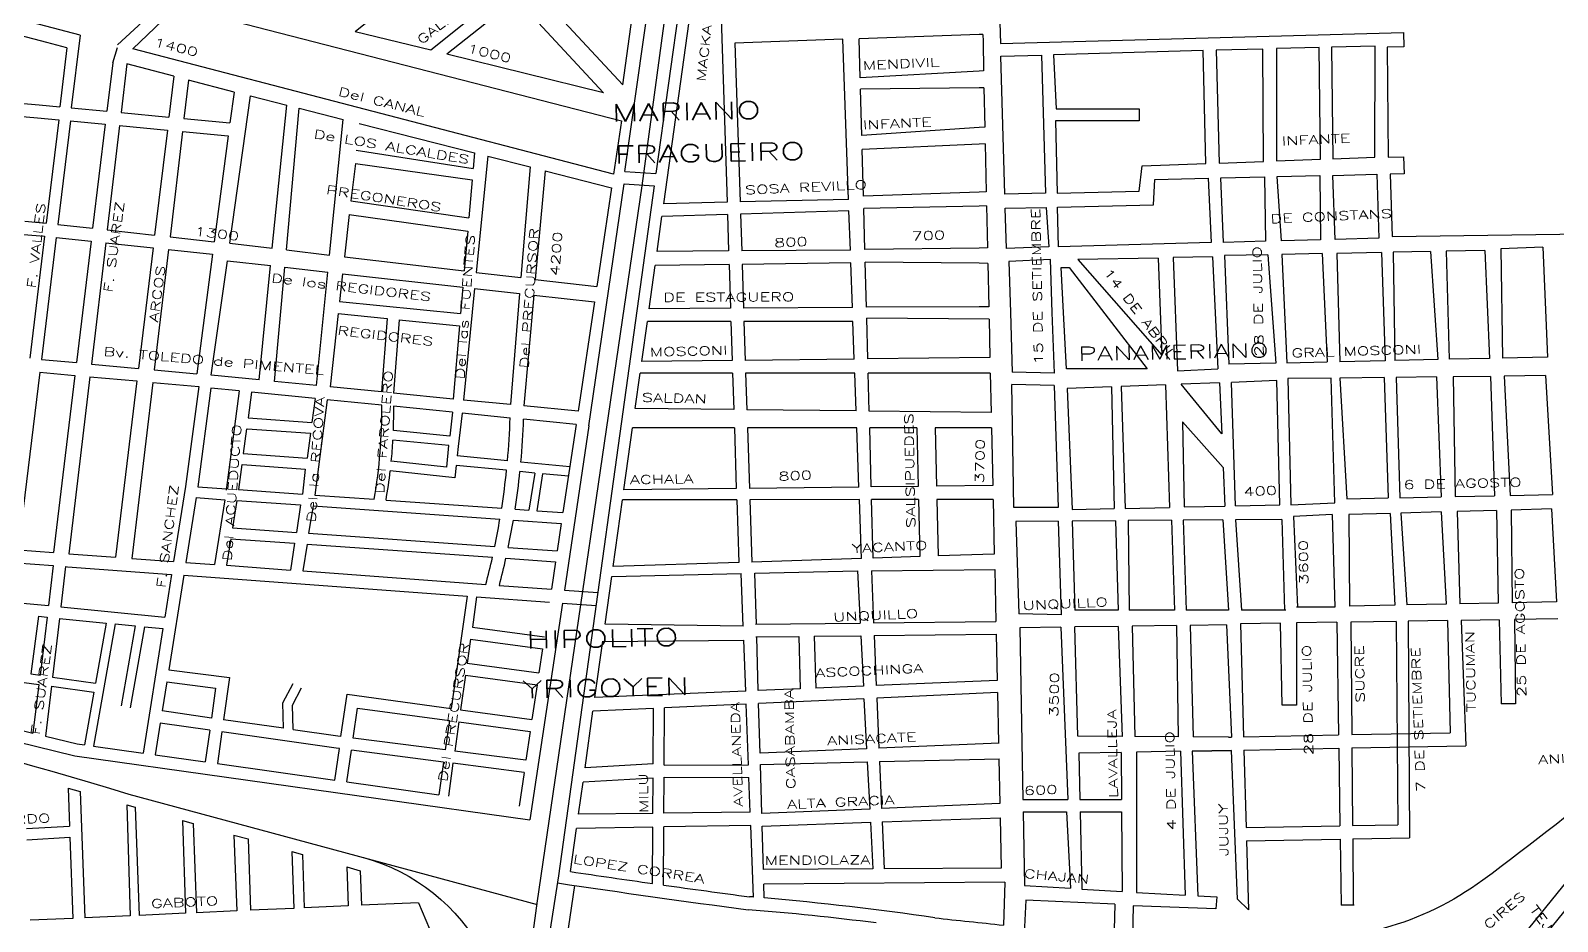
# Model space of a CAD drawing. Header units: millimetres. Extents: x 4375152 to 4409667, y 6523746 to 6549185.
# Drawn here: x 4386237 to 4387989, y 6528961 to 6529983 of the extents above; entities that cross this region are included whole.
import ezdxf

# ---------------------------------------------------------------- set-up
doc = ezdxf.new("R2010")
doc.units = ezdxf.units.MM
for name, color, linetype in [('FERROCARRIL', 252, 'VÍAS'), ('LINEA CALLE', 252, 'Continuous'), ('NOMBRE BARRIO', 8, 'Continuous'), ('NOMBRE CALLE', 252, 'Continuous')]:
    doc.layers.add(name, color=color, linetype=linetype)
doc.styles.add('ROMANS', font='romans')
doc.styles.add('S1', font='ROMANS')
doc.linetypes.add('VÍAS', pattern='A,3.81,[130,ltypeshp.shx,S=6.35,R=0,X=0,Y=0],3.81', length=7.62)

msp = doc.modelspace()

# ---------------------------------------------------------------- linework, layer by layer
at = {"layer": 'FERROCARRIL', "ltscale": 0.3, "transparency": 33554687, "flags": 128}
for points in [[(4388383, 6524738.8), (4388445.7, 6524881.4, 0.095799), (4388479, 6525082.1, 0.099176), (4388441.1, 6525305.9, 0.028955), (4388401.5, 6525410.3, 0.018622), (4388363.9, 6525472.1), (4388330.9, 6525512.5), (4388289.5, 6525564.8), (4388255.4, 6525600.9, 0.143495), (4387953.5, 6525771, 0.093272), (4387608.5, 6525795.1, -0.007305), (4387281, 6525816.8, -0.046555), (4387034.3, 6525864.6, -0.094694), (4386733.5, 6526058.2, -0.095039), (4386562.4, 6526318.1, -0.110674), (4386501.4, 6526678.2), (4386631, 6527609.3), (4386717, 6528226.6), (4386818.4, 6528982.1), (4386939, 6529805.3), (4387089.5, 6530917.2), (4387240.1, 6532048.9), (4387340.9, 6532769.3), (4387406.3, 6533303.7), (4387418.6, 6533352.1), (4387561, 6534411.1), (4387667.1, 6535188.8), (4387748.3, 6535774.3), (4387829.1, 6536331.3), (4387831.5, 6536348)], [(4382736.5, 6530909.5, 0.007326), (4383105.8, 6530625.6), (4383401.7, 6530418.5), (4383678, 6530220.2), (4384055.4, 6529961), (4384202.4, 6529835.9), (4384267.5, 6529780.5, 0.038593), (4384512.2, 6529617.9, 0.028826), (4384696.6, 6529553.8, -0.002261), (4385070.4, 6529456, -0.003425), (4385638.4, 6529300.5, -0.012198), (4386349.8, 6529107.4), (4386818.2, 6528980.5)], [(4388501.9, 6529591.6), (4388224.9, 6529282.2, -0.036265), (4387903.6, 6529008.5, -0.182925), (4387665.1, 6528941.9, 0.138344), (4387501.1, 6528915.8, 0.138344)], [(4386619, 6529034.5, -0.208181), (4386756.6, 6528924.1, -0.119573), (4386793, 6528792.5, -15.760195)]]:
    msp.add_lwpolyline(points, format="xyb", dxfattribs=at)
at = {"layer": 'LINEA CALLE', "transparency": 33554687}
for p, q in [((4386919.1, 6529821.8), (4387006.1, 6530437.9)), ((4387040.7, 6530438.9), (4386954.7, 6529819.2)), ((4386916.7, 6529920.9), (4386946.9, 6530140.9)), ((4386963.6, 6529784.6), (4387006.6, 6530092.8)), ((4387026.3, 6530093.7), (4387036.3, 6529786.3)), ((4386735.1, 6530083.6), (4386609.6, 6529982)), ((4386916.7, 6529920.9), (4386812.3, 6530033.8)), ((4386389, 6530015.3), (4386336.7, 6529966.9)), ((4386783.9, 6530031.1), (4386696.2, 6529960.7)), ((4386794.6, 6530019.7), (4386714.8, 6529956.2)), ((4386894.6, 6529912), (4386794.6, 6530019.7)), ((4386293.9, 6529978), (4386177.1, 6530008.4)), ((4386354.4, 6529962.3), (4386405.2, 6530011.1)), ((4386405.2, 6530011.1), (4386915.2, 6529879.6)), ((4386696.2, 6529960.7), (4386609.6, 6529982)), ((4386255.5, 6529969.5), (4386224.9, 6529977.6)), ((4386278.7, 6529963.4), (4386255.5, 6529969.5)), ((4386278.7, 6529963.4), (4386270.5, 6529895.8)), ((4386293.9, 6529978), (4386283.7, 6529894.6)), ((4387169.1, 6529973.4), (4387045.3, 6529968.7)), ((4387045.3, 6529968.7), (4387051.2, 6529786.7)), ((4387175.7, 6529789.5), (4387169.1, 6529973.4)), ((4387325.6, 6529978.8), (4387188, 6529973.7)), ((4387189.2, 6529928.9), (4387188, 6529973.7)), ((4387329.7, 6529978.9), (4387325.6, 6529978.8)), ((4387329.7, 6529978.9), (4387330, 6529971)), ((4387330, 6529971), (4387330.7, 6529937)), ((4386331.6, 6529949.4), (4386324.5, 6529890.8)), ((4386347.5, 6529945.2), (4386340.9, 6529889.2)), ((4386401.4, 6529931), (4386347.5, 6529945.2)), ((4386906, 6529818.6), (4386354.4, 6529962.3)), ((4386894.6, 6529912), (4386714.8, 6529956.2)), ((4386401.4, 6529931), (4386395.7, 6529884.1)), ((4387325.6, 6529936.7), (4387189.2, 6529928.9)), ((4387330.7, 6529937), (4387325.6, 6529936.7)), ((4386418.3, 6529926.5), (4386413, 6529882.5)), ((4386470.5, 6529912.7), (4386418.3, 6529926.5)), ((4386470.5, 6529912.7), (4386465.8, 6529877.5)), ((4387325.6, 6529917.6), (4387189.5, 6529916.1)), ((4387191, 6529862.8), (4387189.5, 6529916.1)), ((4387331.1, 6529917.6), (4387325.6, 6529917.6)), ((4387331.1, 6529917.6), (4387332.1, 6529872.5)), ((4386215.6, 6529900.9), (4386246.8, 6529898)), ((4386246.8, 6529898), (4386270.5, 6529895.8)), ((4386283.7, 6529894.6), (4386324.5, 6529890.8)), ((4386465.6, 6529739.4), (4386489.5, 6529908.5)), ((4386489.5, 6529908.5), (4386530.9, 6529897.9)), ((4386514.4, 6529733.6), (4386530.9, 6529897.9)), ((4386530.5, 6529731.7), (4386545.2, 6529894.3)), ((4386545.2, 6529894.3), (4386595.7, 6529881.4)), ((4386214.4, 6529885.9), (4386245, 6529883.1)), ((4386245, 6529883.1), (4386269.4, 6529880.8)), ((4386269.4, 6529880.8), (4386254.9, 6529762.2)), ((4386282.6, 6529879.6), (4386268.1, 6529761)), ((4386282.6, 6529879.6), (4386322.7, 6529875.8)), ((4386322.7, 6529875.8), (4386308.2, 6529756.5)), ((4386340.9, 6529889.2), (4386395.7, 6529884.1)), ((4386413, 6529882.5), (4386465.8, 6529877.5)), ((4386580, 6529725.8), (4386595.7, 6529881.4)), ((4386614.2, 6529876.7), (4386746.4, 6529843)), ((4386915.2, 6529879.6), (4386906, 6529818.6)), ((4386339.1, 6529874.3), (4386324.9, 6529754.7)), ((4386339.1, 6529874.3), (4386393.9, 6529869.1)), ((4386393.9, 6529869.1), (4386379.3, 6529748.6)), ((4386411.3, 6529867.5), (4386397, 6529746.7)), ((4386411.3, 6529867.5), (4386463.8, 6529862.6)), ((4386463.8, 6529862.6), (4386447.7, 6529741)), ((4387325.6, 6529872.1), (4387191, 6529862.8)), ((4387332.1, 6529872.5), (4387325.6, 6529872.1)), ((4386610.8, 6529846.2), (4386744.8, 6529825)), ((4386746.4, 6529843), (4386744.8, 6529825)), ((4387325.6, 6529852.8), (4387191.4, 6529846.7)), ((4387192.8, 6529793.5), (4387191.4, 6529846.7)), ((4387332.6, 6529853.2), (4387325.6, 6529852.8)), ((4387332.6, 6529853.2), (4387333.8, 6529798.4)), ((4386609.8, 6529830.9), (4386604.4, 6529788.1)), ((4386609.8, 6529830.9), (4386743.7, 6529812.2)), ((4386761.8, 6529839.1), (4386748.5, 6529705.9)), ((4386761.8, 6529839.1), (4386810.2, 6529826.8)), ((4386810.2, 6529826.8), (4386799.7, 6529699.9)), ((4386743.7, 6529812.2), (4386739.9, 6529768.3)), ((4386827.5, 6529822.4), (4386816.2, 6529697.9)), ((4386827.5, 6529822.4), (4386903.7, 6529803)), ((4386952.8, 6529805.3), (4386842.9, 6529013.4)), ((4386877.8, 6529529.8), (4386918.1, 6529807.6)), ((4386918.1, 6529807.6), (4386952.8, 6529805.3)), ((4386919.1, 6529821.8), (4386954.7, 6529819.2)), ((4386604.4, 6529788.1), (4386739.9, 6529768.3)), ((4386903.7, 6529803), (4386886.7, 6529689.6)), ((4387175.7, 6529789.5), (4387051.2, 6529786.7)), ((4387325.6, 6529798.1), (4387192.8, 6529793.5)), ((4387333.8, 6529798.4), (4387325.6, 6529798.1)), ((4386602.6, 6529772.4), (4386597.2, 6529723.8)), ((4386602.6, 6529772.4), (4386738.6, 6529753.3)), ((4386955.9, 6529729.9), (4386961.5, 6529770)), ((4387036.7, 6529772.3), (4386961.5, 6529770)), ((4387036.3, 6529786.3), (4386963.6, 6529784.6)), ((4387036.7, 6529772.3), (4387038.1, 6529730.5)), ((4387176.2, 6529776.6), (4387051.7, 6529772.8)), ((4387051.7, 6529772.8), (4387053.1, 6529730.6)), ((4387177.8, 6529731.5), (4387176.2, 6529776.6)), ((4387325.6, 6529782), (4387193.2, 6529779)), ((4387194.5, 6529732.2), (4387193.2, 6529779)), ((4387334.1, 6529782.2), (4387325.6, 6529782)), ((4387334.1, 6529782.2), (4387335.2, 6529733.9)), ((4386230.5, 6529764.5), (4386254.9, 6529762.2)), ((4386268.1, 6529761), (4386308.2, 6529756.5)), ((4386324.9, 6529754.7), (4386379.3, 6529748.6)), ((4386738.6, 6529753.3), (4386734.6, 6529707.6)), ((4386228.7, 6529749.5), (4386253.1, 6529747.3)), ((4386253.1, 6529747.3), (4386236, 6529607.4)), ((4386266.3, 6529746), (4386249.3, 6529606.1)), ((4386266.3, 6529746), (4386306.4, 6529741.7)), ((4386306.4, 6529741.7), (4386289.5, 6529602.3)), ((4386323.2, 6529739.9), (4386306.7, 6529600.7)), ((4386323.2, 6529739.9), (4386377.5, 6529734)), ((4386397, 6529746.7), (4386447.7, 6529741)), ((4386465.6, 6529739.4), (4386514.4, 6529733.6)), ((4386377.5, 6529734), (4386360.8, 6529595.7)), ((4386395.2, 6529732.1), (4386378.9, 6529594)), ((4386395.2, 6529732.1), (4386445.8, 6529726.6)), ((4386445.8, 6529726.6), (4386427.6, 6529589.4)), ((4386444.3, 6529587.9), (4386462.8, 6529719.3)), ((4386462.8, 6529719.3), (4386512.4, 6529713.7)), ((4386530.5, 6529731.7), (4386580, 6529725.8)), ((4386597.2, 6529723.8), (4386734.6, 6529707.6)), ((4387038.1, 6529730.5), (4386955.9, 6529729.9)), ((4387177.8, 6529731.5), (4387053.1, 6529730.6)), ((4387325.6, 6529733.8), (4387194.5, 6529732.2)), ((4387325.6, 6529716.3), (4387194.9, 6529717.7)), ((4387196.3, 6529666.1), (4387194.9, 6529717.7)), ((4387335.2, 6529733.9), (4387325.6, 6529733.8)), ((4387407.3, 6529720.6), (4387359.8, 6529718.4)), ((4387359.8, 6529718.4), (4387361.5, 6529659.8)), ((4387409.5, 6529659.8), (4387407.3, 6529720.6)), ((4387531.1, 6529722.3), (4387439, 6529720.6)), ((4387439, 6529720.6), (4387535.3, 6529610.9)), ((4387531.1, 6529722.3), (4387535.3, 6529610.9)), ((4387593.4, 6529723.9), (4387548.2, 6529722.9)), ((4387548.2, 6529722.9), (4387553.1, 6529593)), ((4387593.4, 6529723.9), (4387599.6, 6529595.3)), ((4387656.9, 6529726.2), (4387607.2, 6529725.3)), ((4387607.2, 6529725.3), (4387612, 6529600.6)), ((4387656.9, 6529726.2), (4387665.9, 6529601.8)), ((4387719.3, 6529727.4), (4387673, 6529726.5)), ((4387673, 6529726.5), (4387678.7, 6529602.1)), ((4387719.3, 6529727.4), (4387724.8, 6529603.3)), ((4387787.4, 6529728.7), (4387736.1, 6529727.7)), ((4387736.1, 6529727.7), (4387739.7, 6529603.4)), ((4387787.4, 6529728.7), (4387791.4, 6529604.5)), ((4387843.5, 6529729.8), (4387800.7, 6529728.9)), ((4387800.7, 6529728.9), (4387802.8, 6529604.8)), ((4387843.5, 6529729.8), (4387851.8, 6529605.9)), ((4387905.9, 6529730.9), (4387861.7, 6529730.1)), ((4387861.7, 6529730.1), (4387865.1, 6529606.2)), ((4387905.9, 6529730.9), (4387911.4, 6529607.2)), ((4387972.4, 6529734.8), (4387924.1, 6529733)), ((4387924.1, 6529733), (4387926.2, 6529607.5)), ((4387972.4, 6529734.8), (4387977.9, 6529608.6)), ((4386499.2, 6529582.5), (4386512.4, 6529713.7)), ((4386516.8, 6529580.7), (4386528.7, 6529711.9)), ((4386528.7, 6529711.9), (4386578.1, 6529706.3)), ((4386564.9, 6529576), (4386578.1, 6529706.3)), ((4386595.1, 6529704.4), (4386591.5, 6529672.4)), ((4386595.1, 6529704.4), (4386733, 6529689)), ((4386748.5, 6529705.9), (4386799.7, 6529699.9)), ((4386946.8, 6529664.2), (4386953.7, 6529713.6)), ((4387038.6, 6529714.9), (4386953.7, 6529713.6)), ((4387038.6, 6529714.9), (4387040.2, 6529664.8)), ((4387178.3, 6529717), (4387053.6, 6529715.1)), ((4387053.6, 6529715.1), (4387055.2, 6529664.9)), ((4387180.2, 6529665.7), (4387178.3, 6529717)), ((4387335.6, 6529716.1), (4387325.6, 6529716.3)), ((4387335.6, 6529716.1), (4387336.7, 6529666.2)), ((4387419.6, 6529711.6), (4387428.7, 6529711.6)), ((4387422.3, 6529659.8), (4387419.6, 6529711.6)), ((4387428.7, 6529711.6), (4387518.4, 6529595.2)), ((4386733, 6529689), (4386730.4, 6529658.8)), ((4386746.6, 6529687.4), (4386733.8, 6529559.4)), ((4386746.6, 6529687.4), (4386798.2, 6529681.7)), ((4386816.2, 6529697.9), (4386886.7, 6529689.6)), ((4386591.5, 6529672.4), (4386730.4, 6529658.8)), ((4386798.2, 6529681.7), (4386787.6, 6529554.2)), ((4386814.6, 6529679.8), (4386803, 6529552.7)), ((4386814.6, 6529679.8), (4386884.1, 6529672)), ((4386884.1, 6529672), (4386865.3, 6529546.5)), ((4387040.2, 6529664.8), (4386946.8, 6529664.2)), ((4387180.2, 6529665.7), (4387055.2, 6529664.9)), ((4387325.6, 6529666.2), (4387196.3, 6529666.1)), ((4387336.7, 6529666.2), (4387325.6, 6529666.2)), ((4386590, 6529658.6), (4386580.6, 6529574.5)), ((4386590, 6529658.6), (4386646.2, 6529652.9)), ((4386646.2, 6529652.9), (4386639.6, 6529568.7)), ((4386659.9, 6529651.6), (4386653.3, 6529567.4)), ((4386659.9, 6529651.6), (4386729.2, 6529644.6)), ((4386938.3, 6529603.5), (4386944.8, 6529649.7)), ((4387040.7, 6529649.7), (4386944.8, 6529649.7)), ((4387040.7, 6529649.7), (4387042.2, 6529604.7)), ((4387055.7, 6529649.7), (4387057.1, 6529604.9)), ((4387180.8, 6529649.7), (4387055.7, 6529649.7)), ((4387182.3, 6529606.3), (4387180.8, 6529649.7)), ((4387197.9, 6529606.5), (4387196.6, 6529653.2)), ((4387337, 6529652.3), (4387196.6, 6529653.2)), ((4387337, 6529652.3), (4387338, 6529608.1)), ((4387361.5, 6529659.8), (4387363.4, 6529591.3)), ((4387412.1, 6529590.2), (4387409.5, 6529659.8)), ((4387425.7, 6529595.2), (4387422.3, 6529659.8)), ((4386729.2, 6529644.6), (4386721.9, 6529560.6)), ((4386249.3, 6529606.1), (4386289.5, 6529602.3)), ((4386306.7, 6529600.7), (4386360.8, 6529595.7)), ((4387042.2, 6529604.7), (4386938.3, 6529603.5)), ((4387182.3, 6529606.3), (4387057.1, 6529604.9)), ((4387338, 6529608.1), (4387197.9, 6529606.5)), ((4387518.4, 6529595.2), (4387425.7, 6529595.2)), ((4387553.1, 6529593), (4387599.6, 6529595.3)), ((4387665.9, 6529601.8), (4387612, 6529600.6)), ((4387678.7, 6529602.1), (4387724.8, 6529603.3)), ((4387791.4, 6529604.5), (4387739.7, 6529603.4)), ((4387851.8, 6529605.9), (4387802.8, 6529604.8)), ((4387911.4, 6529607.2), (4387865.1, 6529606.2)), ((4387977.9, 6529608.6), (4387926.2, 6529607.5)), ((4386247.5, 6529591.5), (4386222.6, 6529387.4)), ((4386247.5, 6529591.5), (4386287.8, 6529587.7)), ((4386287.8, 6529587.7), (4386274, 6529473.7)), ((4386305, 6529586.1), (4386281, 6529383.1)), ((4386305, 6529586.1), (4386359, 6529581.3)), ((4386359, 6529581.3), (4386334.5, 6529379.2)), ((4386377.2, 6529579.7), (4386353.3, 6529377.8)), ((4386377.2, 6529579.7), (4386429.9, 6529575)), ((4386378.9, 6529594), (4386427.6, 6529589.4)), ((4386499.2, 6529582.5), (4386444.3, 6529587.9)), ((4386564.9, 6529576), (4386516.8, 6529580.7)), ((4386930.8, 6529549.6), (4386936.5, 6529590.3)), ((4387042.6, 6529590.3), (4386936.5, 6529590.3)), ((4387042.6, 6529590.3), (4387044, 6529548.4)), ((4387057.6, 6529590.3), (4387059, 6529548.3)), ((4387182.9, 6529590.3), (4387057.6, 6529590.3)), ((4387184.5, 6529546.9), (4387182.9, 6529590.3)), ((4387199.5, 6529546.7), (4387198.3, 6529590.3)), ((4387338.4, 6529590.3), (4387198.3, 6529590.3)), ((4387338.4, 6529590.3), (4387339.4, 6529545.2)), ((4387411.8, 6529576.1), (4387363.1, 6529577.2)), ((4387365.5, 6529436), (4387363.1, 6529577.2)), ((4387412.1, 6529590.2), (4387363.4, 6529591.3)), ((4387601.5, 6529579.2), (4387557.6, 6529577.6)), ((4387604, 6529520.7), (4387557.6, 6529577.6)), ((4387601.5, 6529579.2), (4387604, 6529520.7)), ((4387667.2, 6529581.7), (4387615.2, 6529579.7)), ((4387619.7, 6529438.1), (4387615.2, 6529579.7)), ((4387670.7, 6529439.3), (4387667.2, 6529581.7)), ((4387729.4, 6529584.6), (4387679.7, 6529584)), ((4387679.7, 6529584), (4387683.1, 6529439.3)), ((4387733.9, 6529441.6), (4387729.4, 6529584.6)), ((4387790.5, 6529585.3), (4387739.6, 6529584.7)), ((4387739.6, 6529584.7), (4387747.5, 6529446.1)), ((4387790.5, 6529585.3), (4387794.9, 6529447.1)), ((4387850.3, 6529585.9), (4387804, 6529585.4)), ((4387804, 6529585.4), (4387808.5, 6529447.4)), ((4387850.3, 6529585.9), (4387856, 6529448.4)), ((4387912.5, 6529586.6), (4387869.5, 6529586.2)), ((4387869.5, 6529586.2), (4387871.7, 6529448.7)), ((4387912.5, 6529586.6), (4387917.1, 6529449.6)), ((4387975.7, 6529587.4), (4387928.2, 6529586.8)), ((4387928.2, 6529586.8), (4387935.1, 6529450)), ((4387975.7, 6529587.4), (4387983.6, 6529451)), ((4386429.9, 6529575), (4386414.8, 6529460.2)), ((4386443.8, 6529573.2), (4386428.8, 6529460)), ((4386476.4, 6529569.9), (4386443.8, 6529573.2)), ((4386476.4, 6529569.9), (4386461.5, 6529456)), ((4386490.4, 6529568.5), (4386486.5, 6529539)), ((4386563.5, 6529561.2), (4386490.4, 6529568.5)), ((4386563.5, 6529561.2), (4386559.8, 6529533.8)), ((4386577.4, 6529559.8), (4386563, 6529450.4)), ((4386640, 6529553.6), (4386577.4, 6529559.8)), ((4386639.6, 6529568.7), (4386580.6, 6529574.5)), ((4386721.9, 6529560.6), (4386653.3, 6529567.4)), ((4387411.8, 6529576.1), (4387416.3, 6529436)), ((4387477.3, 6529574.6), (4387426.5, 6529572.7)), ((4387426.5, 6529572.7), (4387432.2, 6529433.7)), ((4387477.3, 6529574.6), (4387480.7, 6529434.9)), ((4387539.6, 6529576.9), (4387488.7, 6529575)), ((4387488.7, 6529575), (4387493.2, 6529435.1)), ((4387539.6, 6529576.9), (4387544, 6529436.3)), ((4386721.1, 6529545.5), (4386653.6, 6529552.2)), ((4386721.1, 6529545.5), (4386718, 6529518)), ((4386732.1, 6529544.4), (4386727.7, 6529506.3)), ((4386787.3, 6529538.8), (4386732.1, 6529544.4)), ((4386787.6, 6529554.2), (4386733.8, 6529559.4)), ((4386865.3, 6529546.5), (4386803, 6529552.7)), ((4387044, 6529548.4), (4386930.8, 6529549.6)), ((4387184.5, 6529546.9), (4387059, 6529548.3)), ((4387339.4, 6529545.2), (4387199.5, 6529546.7)), ((4386484.8, 6529526.5), (4386481.1, 6529497.9)), ((4386485.4, 6529526.4), (4386558.2, 6529521.3)), ((4386486.5, 6529539), (4386559.8, 6529533.8)), ((4386863, 6529531.3), (4386802.6, 6529537.3)), ((4386863, 6529531.3), (4386847.9, 6529430.2)), ((4386877.8, 6529529.8), (4386849.6, 6529341.3)), ((4386917.8, 6529456.4), (4386927.7, 6529527.4)), ((4387044.7, 6529527.5), (4386927.7, 6529527.4)), ((4387044.7, 6529527.5), (4387046.9, 6529457.9)), ((4387059.7, 6529527.5), (4387061.9, 6529458.1)), ((4387185.2, 6529527.5), (4387059.7, 6529527.5)), ((4387187.6, 6529459.6), (4387185.2, 6529527.5)), ((4387201.8, 6529459.7), (4387200, 6529527.5)), ((4387254.1, 6529527.5), (4387200, 6529527.5)), ((4387254.1, 6529527.5), (4387255.6, 6529460.4)), ((4387275.1, 6529527.5), (4387276.6, 6529460.6)), ((4387339.8, 6529527.5), (4387275.1, 6529527.5)), ((4387339.8, 6529527.5), (4387341.3, 6529461.4)), ((4387558.8, 6529534.3), (4387561, 6529436.7)), ((4387558.8, 6529534.3), (4387605.5, 6529482)), ((4386558.2, 6529521.3), (4386554.4, 6529492.7)), ((4386716.9, 6529507.1), (4386652.7, 6529513.3)), ((4386718, 6529518), (4386653.3, 6529524.3)), ((4386716.7, 6529507.1), (4386714.2, 6529482.3)), ((4386481.1, 6529497.9), (4386554.4, 6529492.7)), ((4386727.7, 6529506.3), (4386726.6, 6529495.3)), ((4386784.2, 6529489.8), (4386726.6, 6529495.3)), ((4386274, 6529473.7), (4386263.2, 6529384.4)), ((4386479.4, 6529485.4), (4386475.6, 6529456.6)), ((4386480, 6529485.4), (4386552.2, 6529480.2)), ((4386552.2, 6529480.2), (4386549, 6529451.4)), ((4386724, 6529470.2), (4386649.7, 6529478.1)), ((4386714.2, 6529482.3), (4386650.9, 6529489.1)), ((4386725.5, 6529484.4), (4386724, 6529470.2)), ((4386783.2, 6529478.8), (4386725.5, 6529484.4)), ((4386815.5, 6529475.7), (4386798.5, 6529477.3)), ((4386855.8, 6529482.9), (4386799.6, 6529488.3)), ((4386815.5, 6529475.7), (4386808.7, 6529433)), ((4386824.5, 6529474.8), (4386817.8, 6529432.4)), ((4386854.2, 6529472), (4386824.5, 6529474.8)), ((4387605.5, 6529482), (4387607.4, 6529437.8)), ((4386414.8, 6529460.2), (4386401.1, 6529374.3)), ((4386428.8, 6529460), (4386461.7, 6529457.6)), ((4386475.6, 6529456.6), (4386549, 6529451.4)), ((4387046.9, 6529457.9), (4386917.8, 6529456.4)), ((4387187.6, 6529459.6), (4387061.9, 6529458.1)), ((4387255.6, 6529460.4), (4387201.8, 6529459.7)), ((4387341.3, 6529461.4), (4387276.6, 6529460.6)), ((4386426.9, 6529447.5), (4386415.1, 6529373.2)), ((4386426.9, 6529447.5), (4386459.7, 6529445.1)), ((4386459.7, 6529445.1), (4386447.9, 6529370.8)), ((4386473.7, 6529444.2), (4386468.7, 6529412.8)), ((4386473.7, 6529444.1), (4386546.6, 6529439)), ((4386546.6, 6529439), (4386542.2, 6529407.5)), ((4386561.1, 6529437.9), (4386556.1, 6529406.6)), ((4386561.1, 6529437.9), (4386775.5, 6529422.7)), ((4386563, 6529450.4), (4386631.1, 6529445.6)), ((4386644.9, 6529444.6), (4386777.6, 6529435.2)), ((4386905.5, 6529368.3), (4386916.2, 6529444.9)), ((4387047.4, 6529445), (4386916.2, 6529444.9)), ((4387047.4, 6529445), (4387049.7, 6529373.1)), ((4387188.1, 6529445.2), (4387062.3, 6529445.1)), ((4387062.3, 6529445.1), (4387064.7, 6529373.5)), ((4387190.5, 6529377.7), (4387188.1, 6529445.2)), ((4387255.9, 6529445.3), (4387202.2, 6529445.2)), ((4387204, 6529378.1), (4387202.2, 6529445.2)), ((4387255.9, 6529445.3), (4387257.4, 6529379.9)), ((4387277, 6529445.3), (4387278.4, 6529380.5)), ((4387341.6, 6529445.3), (4387277, 6529445.3)), ((4387341.6, 6529445.3), (4387343, 6529382.7)), ((4387561, 6529436.7), (4387607.4, 6529437.8)), ((4387619.7, 6529438.1), (4387670.7, 6529439.3)), ((4387683.1, 6529439.3), (4387733.9, 6529441.6)), ((4387747.5, 6529446.1), (4387794.9, 6529447.1)), ((4387808.5, 6529447.4), (4387856, 6529448.4)), ((4387871.7, 6529448.7), (4387917.1, 6529449.6)), ((4387935.1, 6529450), (4387983.6, 6529451)), ((4386791, 6529421.6), (4386807.9, 6529420.4)), ((4386791, 6529421.6), (4386846, 6529417.7)), ((4386793, 6529434.1), (4386808.7, 6529433)), ((4386817.8, 6529432.4), (4386847.9, 6529430.2)), ((4387416.3, 6529436), (4387365.5, 6529436)), ((4387416.3, 6529420.5), (4387367.6, 6529420.2)), ((4387367.6, 6529420.2), (4387371.1, 6529314)), ((4387416.3, 6529420.5), (4387419.6, 6529312.8)), ((4387432.2, 6529433.7), (4387480.7, 6529434.9)), ((4387481.9, 6529421), (4387432.2, 6529420.6)), ((4387432.2, 6529420.6), (4387435.5, 6529318.5)), ((4387481.9, 6529421), (4387485.2, 6529318.5)), ((4387493.2, 6529435.1), (4387544, 6529436.3)), ((4387546.2, 6529421.5), (4387496.6, 6529421.1)), ((4387496.6, 6529421.1), (4387497.8, 6529318.5)), ((4387546.2, 6529421.5), (4387549.6, 6529318.5)), ((4387605.1, 6529421.9), (4387559.8, 6529421.6)), ((4387559.8, 6529421.6), (4387563.3, 6529318.5)), ((4387605.1, 6529421.9), (4387611.8, 6529318.5)), ((4387672.9, 6529422.4), (4387619.7, 6529422)), ((4387619.7, 6529422), (4387626.5, 6529318.5)), ((4387672.9, 6529422.4), (4387676.2, 6529318.5)), ((4387730.6, 6529428.1), (4387686.4, 6529425.8)), ((4387686.4, 6529425.8), (4387690.9, 6529321.9)), ((4387730.6, 6529428.1), (4387733.9, 6529321.9)), ((4387797.1, 6529429.4), (4387749.8, 6529428.1)), ((4387749.8, 6529428.1), (4387750.8, 6529323.1)), ((4387797.1, 6529429.4), (4387802.8, 6529324.1)), ((4387856, 6529431), (4387809.7, 6529429.7)), ((4387809.7, 6529429.7), (4387816.4, 6529324.4)), ((4387856, 6529431), (4387861.7, 6529325.3)), ((4387919.2, 6529432.7), (4387874, 6529431.5)), ((4387874, 6529431.5), (4387877.4, 6529325.6)), ((4387919.2, 6529432.7), (4387921.3, 6529326.5)), ((4387982.6, 6529434.5), (4387936.3, 6529433.2)), ((4387936.3, 6529433.2), (4387937.3, 6529326.8)), ((4387982.6, 6529434.5), (4387988.3, 6529327.8)), ((4386468.7, 6529412.8), (4386542.2, 6529407.5)), ((4386556.1, 6529406.6), (4386769.6, 6529391.4)), ((4386846, 6529417.7), (4386841.3, 6529386.3)), ((4386222.6, 6529387.4), (4386263.2, 6529384.4)), ((4386466.8, 6529400.3), (4386461.9, 6529369.8)), ((4386466.8, 6529400.3), (4386539.8, 6529395.1)), ((4386539.8, 6529395.1), (4386535.3, 6529364.4)), ((4386554.2, 6529394.1), (4386549.3, 6529363.4)), ((4386554.2, 6529394.1), (4386767, 6529379)), ((4386785.1, 6529390.3), (4386841.3, 6529386.3)), ((4386220.8, 6529372.5), (4386263, 6529369.4)), ((4386263, 6529369.4), (4386257.5, 6529323.5)), ((4386277.2, 6529368.4), (4386271.8, 6529322.1)), ((4386277.2, 6529368.4), (4386279.2, 6529368.2)), ((4386279.2, 6529368.2), (4386398.7, 6529359.4)), ((4386281, 6529383.1), (4386334.5, 6529379.2)), ((4386353.3, 6529377.8), (4386401.1, 6529374.3)), ((4386415.1, 6529373.2), (4386447.9, 6529370.8)), ((4386461.9, 6529369.8), (4386535.3, 6529364.4)), ((4386782.4, 6529377.9), (4386839.5, 6529373.8)), ((4386839.5, 6529373.8), (4386834.8, 6529342.4)), ((4387049.7, 6529373.1), (4386905.5, 6529368.3)), ((4387190.5, 6529377.7), (4387064.7, 6529373.5)), ((4387257.4, 6529379.9), (4387204, 6529378.1)), ((4387343, 6529382.7), (4387278.4, 6529380.5)), ((4386398.7, 6529359.4), (4386390.9, 6529310.3)), ((4386412.7, 6529358.4), (4386395.5, 6529250)), ((4386412.7, 6529358.4), (4386737.9, 6529334.4)), ((4386549.3, 6529363.4), (4386759.5, 6529347.9)), ((4386896.3, 6529302.4), (4386903.9, 6529356.9)), ((4386903.9, 6529356.9), (4387052.6, 6529360.3)), ((4387054.9, 6529300), (4387052.6, 6529360.3)), ((4387068.3, 6529360.6), (4387185.8, 6529363.3)), ((4387069.9, 6529302.1), (4387068.3, 6529360.6)), ((4387185.8, 6529363.3), (4387188.9, 6529303.5)), ((4387201.9, 6529363.5), (4387343.4, 6529365.1)), ((4387201.9, 6529363.5), (4387204.4, 6529303.7)), ((4387343.4, 6529365.1), (4387344.7, 6529305.3)), ((4386737.9, 6529334.4), (4386719.6, 6529205.6)), ((4386748.9, 6529333.6), (4386744, 6529299)), ((4386748.9, 6529333.6), (4386832.5, 6529327.5)), ((4386774.9, 6529346.8), (4386834.8, 6529342.4)), ((4386849.6, 6529341.3), (4386888, 6529338.5)), ((4386215.3, 6529327.7), (4386257.5, 6529323.5)), ((4386271.8, 6529322.1), (4386390.9, 6529310.3)), ((4386847.3, 6529326.4), (4386810.1, 6529077.7)), ((4386847.3, 6529326.4), (4386885.9, 6529323.5)), ((4387485.2, 6529318.5), (4387435.5, 6529318.5)), ((4387549.6, 6529318.5), (4387497.8, 6529318.5)), ((4387611.8, 6529318.5), (4387563.3, 6529318.5)), ((4387677.4, 6529318.5), (4387626.5, 6529318.5)), ((4387733.9, 6529321.9), (4387689.8, 6529321.9)), ((4387802.8, 6529324.1), (4387750.8, 6529323.1)), ((4387861.7, 6529325.3), (4387816.4, 6529324.4)), ((4387921.3, 6529326.5), (4387877.4, 6529325.6)), ((4387988.3, 6529327.8), (4387937.3, 6529326.8)), ((4386246.1, 6529311.3), (4386237.1, 6529245.1)), ((4386246.1, 6529311.3), (4386255.9, 6529310.3)), ((4386255.9, 6529310.3), (4386247.8, 6529243.6)), ((4386270.2, 6529308.9), (4386262.2, 6529241.6)), ((4386270.2, 6529308.9), (4386323.6, 6529303.6)), ((4386334.2, 6529302.6), (4386309.3, 6529162.4)), ((4386323.6, 6529303.6), (4386311.4, 6529234.7)), ((4386334.2, 6529302.6), (4386357, 6529300.3)), ((4386357, 6529300.3), (4386340.8, 6529208.5)), ((4386367.6, 6529299.3), (4386351.1, 6529206.1)), ((4386388.8, 6529297.2), (4386366.1, 6529154.4)), ((4386367.6, 6529299.3), (4386388.8, 6529297.2)), ((4386744, 6529299), (4386826.6, 6529287.8)), ((4387054.9, 6529300), (4386896.3, 6529302.4)), ((4387068.9, 6529302.1), (4387188.9, 6529303.5)), ((4387204.4, 6529303.7), (4387344.7, 6529305.3)), ((4387419.6, 6529312.8), (4387371.1, 6529314)), ((4387419.3, 6529298.8), (4387372.1, 6529298.2)), ((4387372.1, 6529298.2), (4387375.9, 6529101.2)), ((4387419.3, 6529298.8), (4387427.3, 6529101.2)), ((4387485.2, 6529299.7), (4387435.5, 6529299.1)), ((4387438.9, 6529173.8), (4387435.5, 6529299.1)), ((4387485.2, 6529299.7), (4387489.7, 6529173.5)), ((4387551.9, 6529300.7), (4387501.1, 6529300)), ((4387501.1, 6529300), (4387504.4, 6529173.4)), ((4387551.9, 6529300.7), (4387554.1, 6529173.1)), ((4387609.6, 6529301.5), (4387567.9, 6529300.9)), ((4387567.9, 6529300.9), (4387571.2, 6529173)), ((4387609.6, 6529301.5), (4387615.3, 6529172.6)), ((4387671.6, 6529303.4), (4387625.4, 6529302.7)), ((4387625.4, 6529302.7), (4387629, 6529173.1)), ((4387673.5, 6529209.2), (4387671.6, 6529303.4)), ((4387735.9, 6529304.4), (4387689.7, 6529303.7)), ((4387689.7, 6529303.7), (4387689.8, 6529209.3)), ((4387735.9, 6529304.4), (4387738, 6529175.2)), ((4387804, 6529305.5), (4387752.1, 6529304.7)), ((4387752.1, 6529304.7), (4387753.3, 6529175.5)), ((4387804, 6529305.5), (4387806, 6529072.2)), ((4387863.2, 6529306.4), (4387817.9, 6529305.7)), ((4387817.9, 6529305.7), (4387819.3, 6529057.2)), ((4387863.2, 6529306.4), (4387866.2, 6529177.7)), ((4387922.4, 6529307.3), (4387878.6, 6529306.6)), ((4387878.6, 6529306.6), (4387884.3, 6529162.8)), ((4387922.4, 6529307.3), (4387924.7, 6529210.7)), ((4387989.6, 6529308.3), (4387940.1, 6529307.6)), ((4387940.1, 6529307.6), (4387941, 6529210.8)), ((4386742, 6529285.1), (4386738.1, 6529257.6)), ((4386742, 6529285.1), (4386824.5, 6529273.9)), ((4386884.6, 6529218.2), (4386893.6, 6529282.8)), ((4386893.5, 6529282.5), (4387055.5, 6529283.8)), ((4387057.7, 6529225.5), (4387055.5, 6529283.8)), ((4387069.1, 6529287.6), (4387118.6, 6529288.2)), ((4387072.1, 6529226.1), (4387070.4, 6529287.6)), ((4387118.6, 6529288.2), (4387120.3, 6529228.1)), ((4387136.3, 6529288.4), (4387189.7, 6529289)), ((4387136.3, 6529288.4), (4387138, 6529228.9)), ((4387189.7, 6529289), (4387192.7, 6529231.2)), ((4387205.1, 6529289.2), (4387345.1, 6529290.8)), ((4387205.1, 6529289.2), (4387207.5, 6529231.8)), ((4387345.1, 6529290.8), (4387346.2, 6529237.7)), ((4386824.5, 6529273.9), (4386820.4, 6529246.4)), ((4386237.1, 6529245.1), (4386247.8, 6529243.6)), ((4386395.5, 6529250), (4386465.1, 6529241)), ((4386738.1, 6529257.6), (4386820.4, 6529246.4)), ((4386204.5, 6529238.9), (4386246.5, 6529233)), ((4386246.5, 6529233), (4386239.7, 6529177.3)), ((4386261, 6529231), (4386254.2, 6529173.8)), ((4386261, 6529231), (4386309.5, 6529224.2)), ((4386262.2, 6529241.6), (4386311.4, 6529234.7)), ((4386393.3, 6529236.2), (4386388, 6529202.7)), ((4386393.3, 6529236.2), (4386449.3, 6529229)), ((4386449.3, 6529229), (4386444.5, 6529194.6)), ((4386465.1, 6529241), (4386458.3, 6529192.6)), ((4386526.5, 6529211.9), (4386538.3, 6529234.2)), ((4386537.6, 6529209.3), (4386548, 6529229.1)), ((4386736.1, 6529243.7), (4386730.5, 6529204.1)), ((4386736.1, 6529243.7), (4386818.3, 6529232.6)), ((4386818.3, 6529232.6), (4386812.4, 6529193)), ((4387120.3, 6529228.1), (4387072.1, 6529226.1)), ((4387192.7, 6529231.2), (4387138, 6529228.9)), ((4387346.2, 6529237.7), (4387207.5, 6529231.8)), ((4386309.5, 6529224.2), (4386298.8, 6529163.9)), ((4386527.3, 6529182.8), (4386526.5, 6529211.9)), ((4386538.3, 6529181.3), (4386537.6, 6529209.3)), ((4386593.2, 6529173.4), (4386600.1, 6529221.8)), ((4386600.1, 6529221.8), (4386719.6, 6529205.6)), ((4387057.7, 6529225.5), (4386884.6, 6529218.2)), ((4387058.2, 6529210.5), (4386964.3, 6529206.2)), ((4387060.8, 6529140.8), (4387058.2, 6529210.5)), ((4387193.4, 6529216.7), (4387072.5, 6529211.2)), ((4387074.2, 6529154.2), (4387072.5, 6529211.2)), ((4387193.4, 6529216.7), (4387196.4, 6529159.3)), ((4387346.6, 6529223.7), (4387208.1, 6529217.4)), ((4387208.1, 6529217.4), (4387210.6, 6529159.9)), ((4387346.6, 6529223.7), (4387347.8, 6529165.6)), ((4387689.8, 6529209.3), (4387673.5, 6529209.2)), ((4387941, 6529210.8), (4387924.7, 6529210.7)), ((4386444.5, 6529194.6), (4386388, 6529202.7)), ((4386527.3, 6529182.8), (4386458.3, 6529192.6)), ((4386607.1, 6529171.6), (4386612, 6529206)), ((4386612, 6529206), (4386717.6, 6529191.7)), ((4386717.6, 6529191.7), (4386712.8, 6529158)), ((4386730.5, 6529204.1), (4386812.4, 6529193)), ((4386873.3, 6529137.6), (4386882.4, 6529202.5)), ((4386951.8, 6529205.6), (4386882.4, 6529202.5)), ((4386951.5, 6529141.9), (4386951.8, 6529205.6)), ((4386964, 6529140.6), (4386964.3, 6529206.2)), ((4386146.3, 6529185.5), (4386287.9, 6529151.3)), ((4386198.3, 6529187.7), (4386239.7, 6529177.3)), ((4386385.8, 6529188.8), (4386380, 6529152.4)), ((4386442.6, 6529180.7), (4386385.8, 6529188.8)), ((4386442.6, 6529180.7), (4386437.5, 6529144.3)), ((4386456.4, 6529178.7), (4386451.3, 6529142.4)), ((4386587.6, 6529160), (4386456.4, 6529178.7)), ((4386589.5, 6529173.9), (4386538.3, 6529181.2)), ((4386728.5, 6529190.2), (4386723.7, 6529156.6)), ((4386728.5, 6529190.2), (4386810.3, 6529179.1)), ((4386810.3, 6529179.1), (4386805.4, 6529146.1)), ((4386254.2, 6529173.8), (4386290.5, 6529165)), ((4386290.5, 6529165), (4386298.8, 6529163.9)), ((4386309.3, 6529162.4), (4386366.1, 6529154.4)), ((4386586.1, 6529123.4), (4386591.3, 6529159.6)), ((4386591.3, 6529159.6), (4386587.6, 6529160)), ((4386593.2, 6529173.4), (4386589.5, 6529173.9)), ((4386600, 6529121.4), (4386605.2, 6529157.8)), ((4386710.8, 6529144.1), (4386605.2, 6529157.8)), ((4386712.8, 6529158), (4386607.1, 6529171.6)), ((4386805.4, 6529146.1), (4386723.7, 6529156.6)), ((4387196.4, 6529159.3), (4387074.2, 6529154.2)), ((4387348.5, 6529165.6), (4387210.6, 6529159.9)), ((4387489.7, 6529173.5), (4387438.9, 6529173.8)), ((4387554.1, 6529173.1), (4387504.4, 6529173.4)), ((4387615.3, 6529157.5), (4387570.1, 6529156.6)), ((4387570.1, 6529156.6), (4387576.7, 6528990.5)), ((4387611.8, 6529172.8), (4387571.2, 6529173)), ((4387622.2, 6528986.9), (4387615.3, 6529157.5)), ((4387629.4, 6529157.8), (4387631.9, 6529068.8)), ((4387738.3, 6529159.9), (4387739.7, 6529070.9)), ((4387753.4, 6529160.2), (4387754.2, 6529071.2)), ((4386287.9, 6529151.3), (4386810.1, 6529077.7)), ((4386380, 6529152.4), (4386437.5, 6529144.3)), ((4386451.3, 6529142.4), (4386586.1, 6529123.4)), ((4386710.8, 6529144.1), (4386705.5, 6529106.6)), ((4386721.7, 6529142.7), (4386716.4, 6529105)), ((4386803.3, 6529132.2), (4386721.7, 6529142.7)), ((4386951.5, 6529141.9), (4386873.3, 6529137.6)), ((4386964, 6529140.6), (4387060.8, 6529140.8)), ((4387074.5, 6529141.4), (4387197.2, 6529144.3)), ((4387076.1, 6529085.1), (4387074.5, 6529141.4)), ((4387197.2, 6529144.3), (4387200, 6529090.2)), ((4387211.2, 6529144.6), (4387349, 6529147.8)), ((4387211.2, 6529144.6), (4387213.5, 6529090.8)), ((4387348.2, 6529147.8), (4387349.4, 6529096.4)), ((4387488.6, 6529155), (4387440, 6529154.1)), ((4387440, 6529154.1), (4387441.2, 6529101.2)), ((4387488.6, 6529155), (4387489, 6529101.2)), ((4387506.1, 6529155.4), (4387506, 6528994.4)), ((4387556.6, 6529156.4), (4387506.1, 6529155.4)), ((4387556.6, 6529156.4), (4387562.2, 6528991.3)), ((4386803.3, 6529132.2), (4386797.5, 6529093.6)), ((4386951.4, 6529125.6), (4386871, 6529121.1)), ((4386951.2, 6529085.2), (4386951.4, 6529125.6)), ((4386963.7, 6529085.4), (4386963.9, 6529126.9)), ((4386963.9, 6529126.9), (4387061.4, 6529126.5)), ((4387062.9, 6529086.6), (4387061.4, 6529126.5)), ((4386280, 6529114.1), (4386293.7, 6529110.3)), ((4386280, 6529114.1), (4386281.6, 6529070.5)), ((4386293.7, 6529110.3), (4386299.3, 6528965.3)), ((4386600, 6529121.4), (4386705.5, 6529106.6)), ((4386865.9, 6529084.2), (4386871, 6529121.1)), ((4386347.6, 6529095), (4386357, 6529092.4)), ((4386347.6, 6529095), (4386351.4, 6528967.7)), ((4386357, 6529092.4), (4386361.6, 6528968.2)), ((4387062.9, 6529086.6), (4386963.7, 6529085.4)), ((4387200, 6529090.2), (4387076.1, 6529085.1)), ((4387349.4, 6529096.4), (4387213.5, 6529090.8)), ((4387375.9, 6529101.2), (4387427.3, 6529101.2)), ((4387376.2, 6529086.8), (4387377.8, 6529002.6)), ((4387376.2, 6529086.8), (4387425.7, 6529086.8)), ((4387425.7, 6529086.8), (4387430.5, 6528999.2)), ((4387441.2, 6529101.2), (4387489, 6529101.2)), ((4387441.5, 6529086.8), (4387443.5, 6528998.4)), ((4387441.5, 6529086.8), (4387489.1, 6529086.8)), ((4387489.1, 6529086.8), (4387489.9, 6528995.4)), ((4386232.3, 6529067.8), (4386281.6, 6529070.5)), ((4386411.3, 6529077), (4386423.5, 6529073.6)), ((4386411.3, 6529077), (4386414.7, 6528970.6)), ((4386423.5, 6529073.6), (4386427.2, 6528971.1)), ((4386951.1, 6529069.4), (4386863.6, 6529067.8)), ((4386951.2, 6529085.2), (4386865.9, 6529084.2)), ((4386950.8, 6529004.8), (4386951.1, 6529069.4)), ((4386963.2, 6529003), (4386963.6, 6529069.6)), ((4387063.4, 6529071.4), (4386963.6, 6529069.6)), ((4387066.5, 6528989.1), (4387063.4, 6529071.4)), ((4387076.5, 6529070.7), (4387200.8, 6529075)), ((4387077.9, 6529020.8), (4387076.5, 6529070.7)), ((4387200.8, 6529075), (4387203.6, 6529021.5)), ((4387214.2, 6529075.5), (4387349.7, 6529080.2)), ((4387214.2, 6529075.5), (4387216.4, 6529021.6)), ((4387349.7, 6529080.2), (4387351, 6529022.4)), ((4386232.8, 6529055), (4386282.1, 6529057.7)), ((4386282.1, 6529057.7), (4386285.5, 6528964.7)), ((4386470.4, 6529060.3), (4386486.5, 6529055.8)), ((4386470.4, 6529060.3), (4386473.6, 6528973.3)), ((4386486.5, 6529055.8), (4386489.3, 6528974)), ((4386856.7, 6529018.4), (4386863.6, 6529067.8)), ((4387632.3, 6529053.5), (4387634.6, 6528974.4)), ((4387740, 6529055.6), (4387741.2, 6528979.8)), ((4387754.3, 6529055.9), (4387755, 6528979.9)), ((4388043.8, 6529062), (4387956, 6528953)), ((4386536.9, 6529041.5), (4386548.9, 6529038.1)), ((4386536.9, 6529041.5), (4386539.1, 6528976.2)), ((4386548.9, 6529038.1), (4386551.1, 6528976.8)), ((4388051.6, 6529040.7), (4387973.4, 6528943.6)), ((4386599.8, 6529023.7), (4386601.5, 6528979.1)), ((4386599.8, 6529023.7), (4386615.2, 6529019.4)), ((4386615.2, 6529019.4), (4386616.7, 6528979.8)), ((4387203.6, 6529021.5), (4387077.9, 6529020.8)), ((4387351, 6529022.4), (4387216.4, 6529021.6)), ((4386842.9, 6529013.4), (4386830.1, 6528932.9)), ((4386861.3, 6529002.5), (4386850.5, 6528929.9)), ((4387355, 6529006.2), (4387078.4, 6529004.1)), ((4387078.9, 6528988.1), (4387078.4, 6529004.1)), ((4387355, 6529006.2), (4387353.6, 6528957)), ((4387377.8, 6529002.6), (4387430.5, 6528999.2)), ((4386682.3, 6528982.7), (4386616.7, 6528979.8)), ((4386682.3, 6528982.7), (4386767.8, 6528780.3)), ((4387379, 6528985.7), (4387377.4, 6528947.2)), ((4387481.2, 6528981.1), (4387379, 6528985.7)), ((4387443.5, 6528998.4), (4387489.9, 6528995.4)), ((4387506, 6528994.4), (4387562.2, 6528991.3)), ((4387576.7, 6528990.5), (4387598.5, 6528989.3)), ((4387598.5, 6528989.3), (4387597.3, 6528975.8)), ((4387622.2, 6528986.9), (4387634.6, 6528974.4)), ((4386285.5, 6528964.7), (4386236.6, 6528962.5)), ((4386351.4, 6528967.7), (4386299.3, 6528965.3)), ((4386414.7, 6528970.6), (4386361.6, 6528968.2)), ((4386473.6, 6528973.3), (4386427.2, 6528971.1)), ((4386539.1, 6528976.2), (4386489.3, 6528974)), ((4386601.5, 6528979.1), (4386551.1, 6528976.8)), ((4387481.2, 6528981.1), (4387480, 6528937.2)), ((4387502.4, 6528979), (4387501.3, 6528925.2)), ((4387597.3, 6528975.8), (4387502.4, 6528979)), ((4387755.8, 6528979.9), (4387741.2, 6528979.8))]:
    msp.add_line(p, q, dxfattribs=at)
at = {"layer": 'LINEA CALLE', "linetype": 'ByBlock', "transparency": 33554687}
msp.add_lwpolyline([(4387341.5, 6530237.1), (4387350, 6529968.3), (4387812.6, 6529981.2), (4387813.1, 6529964.7), (4387793.7, 6529964.2), (4387795, 6529838.1), (4387812.6, 6529838.5), (4387813.4, 6529818.9), (4387797.4, 6529818.6), (4387799.5, 6529747), (4388074.3, 6529750.7)], dxfattribs=at)
at = {"layer": 'LINEA CALLE', "transparency": 33554687}
for points in [[(4386336.2, 6529963.5), (4386331.1, 6529946.1)], [(4387629, 6529173.1), (4387738, 6529175.2)], [(4387753.3, 6529175.5), (4387866.2, 6529177.7)], [(4387570.1, 6529156.6), (4387615.3, 6529157.5)], [(4387611.8, 6529172.8), (4387615.3, 6529172.8)], [(4387629.4, 6529157.8), (4387738.3, 6529159.9)], [(4387753.4, 6529160.2), (4387884.3, 6529162.8)], [(4387631.9, 6529068.8), (4387739.7, 6529070.9)], [(4387754.2, 6529071.2), (4387806, 6529072.2)], [(4387632.3, 6529053.5), (4387740, 6529055.6)], [(4387754.3, 6529055.9), (4387819.3, 6529057.2)]]:
    msp.add_lwpolyline(points, dxfattribs=at)
at = {"layer": 'LINEA CALLE', "linetype": 'ByBlock', "transparency": 33554687}
for points in [[(4387666.9, 6529962.6), (4387666.8, 6529833.7), (4387717.4, 6529835.6), (4387715.9, 6529963.8)], [(4387730, 6529964.4), (4387731.5, 6529836.2), (4387779.8, 6529838), (4387779.9, 6529965.5)], [(4387401.6, 6529796.6), (4387355, 6529795.6), (4387350.4, 6529953.8), (4387397, 6529955.1)], [(4387582.8, 6529960.3), (4387410.9, 6529955.5), (4387413.9, 6529893.5), (4387509.2, 6529893.7), (4387509.2, 6529879.9), (4387413.1, 6529879.9), (4387415.1, 6529796.9), (4387509.3, 6529799), (4387512.7, 6529828.3), (4387585.6, 6529830.8)], [(4387597.5, 6529960.7), (4387601, 6529831.3), (4387652.1, 6529833.2), (4387651, 6529962.1)], [(4387415.5, 6529780.7), (4387525.7, 6529783.2), (4387527.1, 6529812.5), (4387588.4, 6529813.9), (4387592, 6529740), (4387416.6, 6529735.3)], [(4387654.3, 6529741.6), (4387606, 6529740.3), (4387603.1, 6529814.3), (4387652.9, 6529815.4)], [(4387717.5, 6529743.3), (4387672.6, 6529742.1), (4387667.6, 6529815.8), (4387716.7, 6529816.9)], [(4387784.1, 6529745.1), (4387734.3, 6529743.7), (4387731.5, 6529817.2), (4387781.9, 6529818.4)], [(4387405.4, 6529735), (4387356.8, 6529733.4), (4387355.4, 6529779.4), (4387402.5, 6529780.4)]]:
    msp.add_lwpolyline(points, close=True, dxfattribs=at)
at = {"layer": 'LINEA CALLE', "transparency": 33554687}
for centre, radius, start, end in [((4386056.7, 6529547), 583.4, 349.9866, 0.6421), ((4386070.3, 6529545.7), 583.4, 357.8961, 0.6396), ((4385916.6, 6529568.1), 871.2, 354.8429, 358.0772), ((4385932, 6529566.6), 871.2, 354.8447, 358.0753), ((4386070.3, 6529545.7), 583.4, 354.4301, 356.8143), ((4386070.3, 6529545.7), 583.4, 350.0232, 353.3497), ((4385916.6, 6529568.1), 871.2, 351.2279, 354.1194), ((4385932, 6529566.6), 871.2, 351.2554, 354.1213), ((4385916.6, 6529568.1), 871.2, 348.2994, 350.3959), ((4385932, 6529566.6), 871.2, 348.327, 350.4234), ((4385916.6, 6529568.1), 871.2, 345.3625, 347.4624), ((4385932, 6529566.6), 871.2, 345.3878, 347.4901), ((4389083.7, 6544120), 15265, 261.61109, 261.96794), ((4389083.7, 6544120), 15280, 261.56281, 262.39068), ((4389083.7, 6544120), 15265, 262.01486, 262.38921), ((4386798.8, 6525732.2), 3268, 85.3017, 85.3814), ((4386798.8, 6525732.2), 3268, 81.6281, 85.084), ((4386798.8, 6525732.2), 3253, 82.7877, 85.3882), ((4392323.1, 6576401), 47703.6, 263.92496, 264.0203)]:
    msp.add_arc(centre, radius, start, end, dxfattribs=at)

# ---------------------------------------------------------------- texts
at = {"layer": 'NOMBRE BARRIO', "linetype": 'Continuous', "transparency": 33554687, "style": 'S1', "width": 1.5}
for s, height, p in [('MARIANO', 20, (4386904.2, 6529878.8)), ('FRAGUEIRO', 20, (4386907.2, 6529830.8)), ('PANAMERIANO', 16, (4387439.2, 6529604.3)), ('HIPOLITO ', 20, (4386806.1, 6529274.2)), ('YRIGOYEN', 20, (4386801.4, 6529217.3))]:
    msp.add_text(s, height=height, rotation=1.1637, dxfattribs=at).set_placement(p)
at = {"layer": 'NOMBRE CALLE', "transparency": 33554687, "width": 1.5}
for s, rotation, style, p in [('MACKAY GORDON', 83.5346, 'ROMANS', (4387011.2, 6529924.3)), ('GALLEGOS', 38.4521, 'ROMANS', (4386685.5, 6529966.8)), ('1400', 346.0723, 'ROMANS', (4386377.8, 6529965.6)), ('1000', 346.0723, 'ROMANS', (4386737.3, 6529958.6)), ('Del CANAL', 346.0723, 'ROMANS', (4386589.4, 6529909)), ('De LOS ALCALDES', 350.4783, 'ROMANS', (4386561.4, 6529860.1)), (' PREGONEROS', 351.1682, 'ROMANS', (4386565.3, 6529797.6)), ('F. VALLES', 83.365, 'ROMANS', (4386242.8, 6529687.3)), (' F. SUAREZ ', 82.3992, 'ROMANS', (4386329.2, 6529672)), ('15 DE SETIEMBRE', 91.1256, 'ROMANS', (4387398.9, 6529600.1)), ('1300', 353.156, 'ROMANS', (4386424.7, 6529748.4)), ('Del PRECURSOR', 85.764, 'ROMANS', (4386808.2, 6529595.5)), ('Del las FUENTES', 85.764, 'ROMANS', (4386734.6, 6529582.9)), ('4200', 85.764, 'ROMANS', (4386843.2, 6529701.1)), ('28 DE JULIO', 91.1256, 'ROMANS', (4387651.9, 6529609.4)), ('ARCOS', 82.3992, 'ROMANS', (4386382.9, 6529648.2)), ('De los REGIDORES', 353.156, 'ROMANS', (4386512.7, 6529694.7)), ('REGIDORES', 353.156, 'ROMANS', (4386588.7, 6529634.6)), ('Bv. TOLEDO de PIMENTEL', 355.0297, 'ROMANS', (4386320.4, 6529610.4)), ('Del FAROLERO', 85.764, 'ROMANS', (4386642.4, 6529451.4)), ('Del la RECOVA', 85.764, 'ROMANS', (4386563.8, 6529418.6)), ('SALSIPUEDES', 91.1256, 'ROMANS', (4387252.3, 6529412.6)), ('Del ACUEDUCTO', 85.764, 'ROMANS', (4386467.4, 6529374.2)), ('3700', 88.986, 'ROMANS', (4387331, 6529463.5)), ('F. SANCHEZ', 82.3992, 'ROMANS', (4386391.3, 6529343.2)), ('3600', 91.1256, 'ROMANS', (4387703.3, 6529347.6)), ('25 DE AGOSTO', 91.1256, 'ROMANS', (4387953.3, 6529218.7)), ('Del PRECURSOR', 80.8268, 'ROMANS', (4386714.5, 6529120.7)), ('TUCUMAN', 91.1256, 'ROMANS', (4387895.4, 6529201.4)), (' F. SUAREZ ', 82.3992, 'ROMANS', (4386245.9, 6529164.5)), ('28 DE JULIO', 91.1256, 'ROMANS', (4387708.8, 6529152.1)), ('SUCRE', 91.1256, 'ROMANS', (4387768, 6529212)), ('7 DE SETIEMBRE', 92.13, 'ROMANS', (4387837.5, 6529109.8)), ('3500', 88.986, 'ROMANS', (4387416.2, 6529195.6)), ('CASABAMBA', 91.1256, 'ROMANS', (4387114.5, 6529112.9)), ('AVELLANEDA', 91.8946, 'ROMANS', (4387054.3, 6529092.9)), ('LAVALLEJA', 91.1256, 'ROMANS', (4387484.7, 6529102.9)), ('4 DE JULIO', 91.1256, 'ROMANS', (4387551.4, 6529065.7)), ('MILU', 91.1256, 'ROMANS', (4386945.9, 6529085.6)), ('JUJUY', 91.1256, 'ROMANS', (4387611.6, 6529036)), ('GALLARDO', 2.5983, 'S1', (4386160.3, 6529070.4)), ('GABOTO', 2.5983, 'S1', (4386375.4, 6528976.5))]:
    msp.add_text(s, height=10, rotation=rotation, dxfattribs=dict(at, style=style)).set_placement(p)
at = {"layer": 'NOMBRE CALLE', "linetype": 'Continuous', "transparency": 33554687, "style": 'S1', "width": 1.5}
for s, rotation, p in [('MENDIVIL', 2.5983, (4387192.2, 6529938.2)), ('INFANTE', 2.5983, (4387192.4, 6529869.9)), ('INFANTE', 2.5983, (4387673, 6529851.5)), ('SOSA REVILLO', 2.5983, (4387057, 6529795.3)), ('DE CONSTANS', 2.5983, (4387660.2, 6529762.2)), ('700', 2.5983, (4387248.2, 6529742.2)), ('800', 2.5983, (4387090.4, 6529734.7)), ('14 DE ABRIL', 307.3483, (4387467.8, 6529705.9)), ('DE ESTAGUERO', 0.241, (4386963, 6529672.2)), ('MOSCONI', 1.4076, (4386947.6, 6529609.4)), ('GRAL MOSCONI', 1.724, (4387684.1, 6529608.3)), ('SALDAN', 358.6728, (4386938.4, 6529557.4)), ('ACHALA', 0.8739, (4386924.8, 6529463)), ('800', 2.5983, (4387095.4, 6529466.8)), ('400', 2.5983, (4387629.1, 6529449.2)), ('6 DE AGOSTO', 1.2601, (4387812.6, 6529457.2)), ('YACANTO', 2.5983, (4387179.7, 6529384)), ('UNQUILLO', 2.5983, (4387375.7, 6529318.5)), ('UNQUILLO', 2.5983, (4387158.2, 6529305.2)), ('ASCOCHINGA', 2.5983, (4387137.7, 6529241.2)), ('ANISACATE', 2.5983, (4387151.2, 6529163.4)), ('ANISACATE', 2.5983, (4387967.4, 6529141.7)), ('ALTA GRACIA', 2.5983, (4387105.4, 6529090.3)), ('600', 2.5983, (4387377.1, 6529106)), ('LOPEZ CORREA', 351.1581, (4386859.2, 6529028.2)), ('MENDIOLAZA', 0.3767, (4387079.4, 6529026.2)), ('CHAJAN', 354.7221, (4387376.5, 6529011.4)), ('Pje. A.M. CIRES', 40.8218, (4387835.6, 6528887)), ('TEJERINA', 307.1858, (4387956.7, 6528975))]:
    msp.add_text(s, height=10, rotation=rotation, dxfattribs=at).set_placement(p)

doc.saveas('drawing.dxf')
